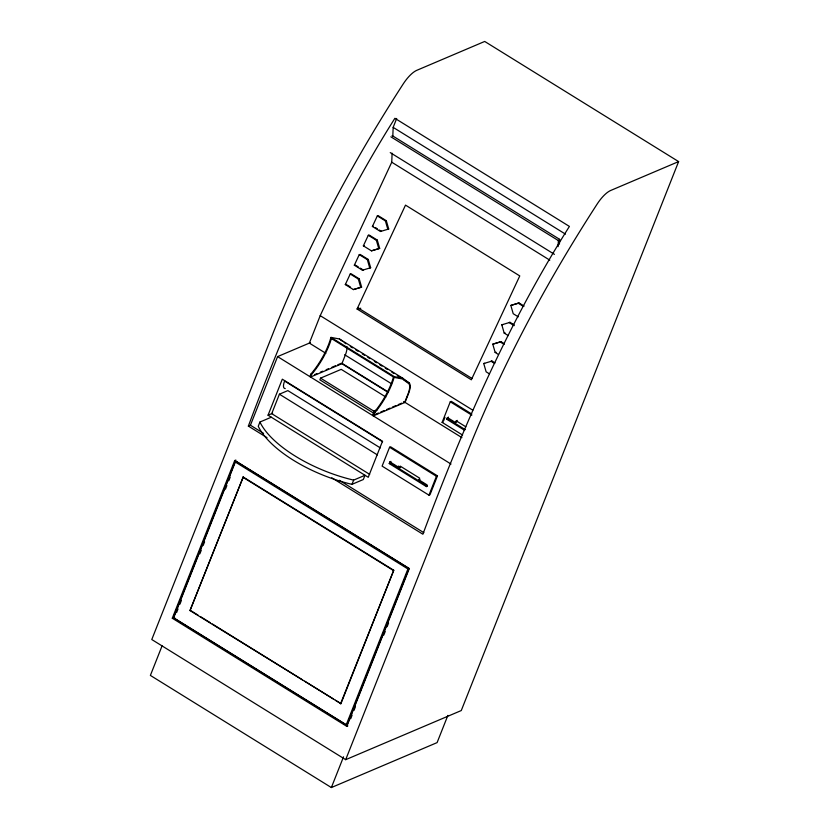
<?xml version="1.0" encoding="UTF-8"?>
<svg xmlns="http://www.w3.org/2000/svg" width="829" height="829" viewBox="0 0 829 829"><rect width="100%" height="100%" fill="white"/><g stroke="black" fill="none" stroke-linecap="round" stroke-linejoin="round"><path stroke-width="1.24" d="M325.818 353.299L309.352 343.102L320.212 315.652L391.744 162.215L392.107 153.189M392.791 136.402L393.164 127.376L396.687 118.454M558.124 246.659L558.373 240.586L559.606 239.322L392.117 135.562M559.409 244.182L559.606 239.322M172.287 618.227L234.773 460.406L409.298 568.539L346.812 726.359L172.287 618.227L173.323 617.792L235.809 459.971M267.021 437.66L248.358 426.096C288.16 319.497 333.973 214.701 394.884 118.298L569.409 226.421C508.498 322.833 462.686 427.629 422.883 534.228L331.776 477.784M162.09 645.843L150.381 675.417L331.362 787.55L437.101 742.608L447.878 715.396M173.665 617.802L235.332 462.033L236.369 461.598L408.946 568.528L347.278 724.287L346.242 724.733L173.665 617.802L174.691 617.367M248.358 426.096L250.42 425.225L277.591 356.605L310.378 342.667M176.598 612.569L178.017 608.973M179.914 604.186L181.333 600.59M199.841 553.855L201.26 550.269M203.157 545.472L204.587 541.876M225.457 489.162L226.877 485.566M228.773 480.768L230.203 477.172M271.28 417.215L259.933 422.034L258.254 426.272A87.159 36.694 21.6 0 0 351.983 484.343L363.33 479.514L365.009 475.276L353.651 480.105L351.983 484.343M189.996 610.569L243.218 477.007L393.754 570.269L340.937 703.655L189.996 610.569L243.218 477.007M268.047 415.205L282.316 379.185L382.501 441.256L368.242 477.286L268.047 415.205L272.668 413.246M380.335 447.909L287.85 390.604L279.404 394.2L271.705 413.661L369.693 474.364M309.911 376.625L310.927 374.066A40.144 14.29 -58.2 0 0 330.73 338.108L331.02 337.403L339.434 338.978L402.811 378.252L409.319 383.039A17.71 6.3 -58.2 0 1 408.438 393.816L405.039 402.386L373.288 415.889L374.293 413.329A40.144 14.29 -58.2 0 0 394.107 377.382L394.386 376.667L402.811 378.252M331.382 338.512A40.144 14.29 -58.2 0 1 311.569 374.47L310.554 377.029L341.9 363.703L345.299 355.123A16.891 6.01 -58.2 0 0 346.854 346.439M385.827 396.998L341.206 369.351L320.564 378.128L319.88 379.837L373.205 412.883L375.506 411.909M373.205 412.883L373.889 411.163L377.33 409.702M393.464 376.977A40.144 14.29 -58.2 0 1 373.651 412.935L372.635 415.495L378.438 413.018M389.578 447.256L382.107 466.126L428.966 495.162L430.002 494.726L437.474 475.856L390.614 446.821L389.578 447.256L436.437 476.292L437.474 475.856M389.226 463.577L389.899 461.867L390.936 461.421L390.252 463.142L389.226 463.577L426.396 486.602L427.422 486.167L390.252 463.142M389.899 461.867L399.599 467.867L400.283 466.157L419.671 478.167L418.987 479.887L427.07 484.892L426.396 486.602M462.582 435.059L442.116 422.375L450.271 401.796L451.297 401.35L471.763 414.034M443.598 420.79L444.955 417.36M464.25 430.096L446.707 419.236L447.38 417.515L455.463 422.521L456.499 422.085L457.173 420.365M446.707 419.236L447.733 418.79L448.416 417.08M340.532 703.831L393.754 570.269M455.463 422.521L456.147 420.8L465.836 426.811M428.966 495.162L436.437 476.292M346.242 724.733L407.92 568.963L408.946 568.528M350.677 718.743L352.097 715.158M353.993 710.38L355.413 706.795M383.817 635.055L385.236 631.47M387.133 626.683L388.552 623.097M331.362 787.55L343.538 756.794M345.693 759.675L467.95 450.893C502.54 364.439 546.653 281.995 597.253 203.903A22.373 7.958 -58.2 0 1 610.714 190.463L678.619 161.593L484.706 41.45L416.8 70.32A22.373 7.958 -58.2 0 0 403.34 83.76C352.739 161.852 308.626 244.296 274.036 330.75L151.78 639.532L345.693 759.675L461.276 710.546L678.619 161.593M345.31 284.575L350.232 274.005L351.154 273.819L359.237 278.824L361.62 287.114L353.392 289.58L345.31 284.575L346.232 284.388M354.335 265.207L359.258 254.638L360.18 254.451L368.263 259.456L370.646 267.746L362.418 270.213L354.335 265.207L355.258 265.021M363.361 245.84L368.294 235.27L369.216 235.084L377.288 240.089L379.682 248.379L371.444 250.845L363.361 245.84L364.283 245.653M372.397 226.472L377.319 215.903L378.242 215.716L386.324 220.721L388.708 229.011L380.47 231.478L372.397 226.472L373.319 226.276M357.071 309.01L405.505 205.126L519.762 275.922L471.338 379.806L357.071 309.01L360.77 308.264M314.554 374.656L316.875 373.661M320.357 372.18L322.678 371.195M326.16 369.713L328.481 368.729M331.963 367.247L335.455 365.765M337.776 364.781L341.258 363.299L388.241 392.407M380.76 412.034L384.252 410.552M386.573 409.567L390.055 408.086M392.376 407.101L395.858 405.619M398.179 404.635L401.661 403.153M442.116 422.375L443.152 421.94M399.599 467.867L400.635 467.432L398.48 466.095M418.987 479.887L420.023 479.442M346.812 726.359L347.838 725.924L173.323 617.792M371.444 250.845L379.682 248.379M353.392 289.58L361.62 287.114M518.27 316.844L513.213 313.714L510.83 305.435L519.068 302.968L524.115 306.098M519.068 302.968L510.83 305.435M508.229 335.59L504.187 333.082L501.804 324.802L510.032 322.336L514.073 324.833M498.188 354.335L495.162 352.449L492.778 344.17L501.006 341.703L504.042 343.579M501.006 341.703L492.778 344.17M489.162 373.703L486.136 371.827L483.742 363.537L491.98 361.071L495.006 362.947M377.319 215.903L385.402 220.908L386.324 220.721M388.708 229.011L387.785 229.198L385.402 220.908M380.47 231.478L381.392 231.291L379.381 230.037M368.294 235.27L376.366 240.275L377.288 240.089M359.258 254.638L367.34 259.643L368.263 259.456M370.646 267.746L369.724 267.933L367.34 259.643M362.418 270.213L363.34 270.026M350.232 274.005L358.315 279.01L359.237 278.824M510.032 322.336L509.11 322.522L514.167 325.652M501.804 324.802L502.726 324.616M504.187 333.082L505.11 332.895M495.162 352.449L496.084 352.263M491.98 361.071L491.058 361.257L494.084 363.133M483.742 363.537L484.664 363.351M393.164 127.376L565.482 234.141M390.884 136.816L558.373 240.586M390.241 152.609L554.446 254.348M391.744 162.215L549.793 260.151M518.146 303.155L523.192 306.284M375.34 227.529L377.361 228.783M500.084 341.89L504.125 344.398M356.273 265.643L358.294 266.897M360.314 268.15L362.325 269.394M347.237 285.01L350.273 286.886M358.169 307.942L471.929 378.418M320.212 315.652L472.789 410.179M450.271 401.796L471.815 415.142M350.315 346.481L352.501 347.838M355.776 349.869L357.962 351.227M362.335 353.931L364.522 355.289M367.796 357.32L369.983 358.667M374.356 361.382L376.542 362.729M379.817 364.76L382.003 366.117M385.278 368.149L387.464 369.496M391.837 372.211L394.024 373.558M397.298 375.589L400.573 377.62M403.858 379.651L409.319 383.039M331.02 337.403L394.386 376.667M330.73 338.108L394.107 377.382L402.428 378.957L408.863 383.713A16.891 6.01 -58.2 0 1 408.023 393.993L404.635 402.562L403.982 402.169M344.646 354.729L391.64 383.837M447.733 418.79L465.287 429.66M342.273 363.506L387.557 391.557M403.744 401.588L461.919 437.629M320.564 378.128L373.889 411.163M310.927 374.066L311.569 374.47M373.651 412.935L374.293 413.329M277.591 356.605L451.017 464.053M382.594 441.774L284.606 381.06A11.502 4.093 -58.2 0 0 285.228 388.594M279.404 394.2L377.392 454.903M250.42 425.225L263.591 433.38M339.33 480.302L423.847 532.674M235.332 462.033L407.92 568.963M242.814 477.183L393.34 570.445M190.411 610.393L198.1 615.159M200.297 616.517L210.193 622.641M212.39 624.009L302.481 679.832M304.678 681.189L333.248 698.888M335.444 700.256L340.937 703.655M339.434 338.978L342.222 341.04M344.087 342.408L345.942 343.776M376.366 240.275L378.76 248.565M358.315 279.01L360.698 287.3M353.651 480.105A87.159 36.694 21.6 0 1 259.933 422.034"/></g></svg>
